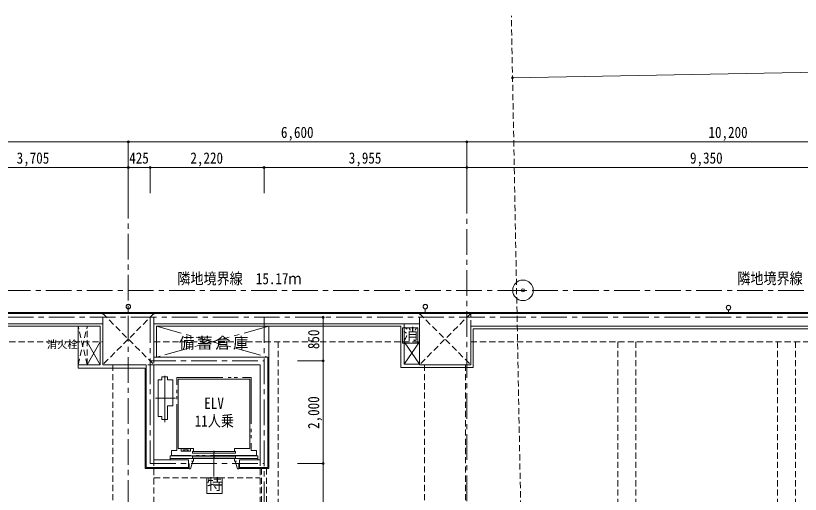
# Model space of a CAD drawing. Units: millimetres at full size. Extents: x -443943 to 462275, y -43546 to 79452.
# Drawn here: x -202428 to -187132, y -10937 to -1611 of the extents above; entities that cross this region are included whole.
import ezdxf
from ezdxf.enums import TextEntityAlignment as Align

# ---------------------------------------------------------------- set-up
doc = ezdxf.new("R2010")
doc.units = ezdxf.units.MM
doc.header["$LTSCALE"] = 100
doc.header["$PDMODE"] = 32
doc.header["$PDSIZE"] = 40
for name, pattern in [('CHAIN1', [8, 5, -1, 1, -1]), ('CHAIN2', [12, 9, -1, 1, -1]), ('DASHED1', [1.8, 1.2, -0.6]), ('DOUBLE_CHAIN2', [12.8, 9, -1, 0.6, -0.6, 0.6, -1])]:
    doc.linetypes.add(name, pattern=pattern)
for name, color, linetype, lineweight in [('0-5_文字', 4, 'CHAIN1', 9), ('4-0_仕上', 7, 'Continuous', 15), ('4-1_通り芯', 4, 'Continuous', 9), ('4-2_躯体', 3, 'Continuous', 20), ('4-3_建具', 4, 'Continuous', 9), ('4-4_寸法', 7, 'Continuous', 15), ('4-5_文字', 7, 'Continuous', 15), ('4-A_目地･ﾊｯﾁ', 4, 'Continuous', 9), ('4-B_E-PANL', 1, 'Continuous', 18), ('4-F__', 4, 'Continuous', 9)]:
    doc.layers.add(name, color=color, linetype=linetype, lineweight=lineweight)
doc.styles.add('ＭＳ ゴシック', font='')
doc.styles.get('ＭＳ ゴシック').set_extended_font_data('MS Gothic')

msp = doc.modelspace()

# ---------------------------------------------------------------- linework, layer by layer
at = {"layer": '4-0_仕上', "color": 2}
for p, q in [((-200232.5, -7323.1), (-200232.5, -7393.1)), ((-194442.5, -7323.1), (-194442.5, -7393.1)), ((-188532.5, -7393.1), (-188532.5, -7343.1))]:
    msp.add_line(p, q, dxfattribs=at)
at = {"layer": '4-0_仕上'}
for p, q in [((-194857.5, -8398.1), (-194857.5, -7613.1)), ((-206282.5, -7663.1), (-200782.5, -7663.1)), ((-201212.5, -8413.1), (-201212.5, -7663.1)), ((-201212.5, -8413.1), (-201212.5, -7663.1)), ((-200782.5, -8348.1), (-200782.5, -7663.1)), ((-200782.5, -8413.1), (-200782.5, -7663.1)), ((-199682.5, -7663.1), (-199682.5, -8263.1)), ((-199682.5, -7663.1), (-194922.5, -7663.1)), ((-197492.5, -7663.1), (-197492.5, -10433.1)), ((-194922.5, -8463.1), (-194922.5, -7663.1)), ((-193507.5, -7713.1), (-193507.5, -8463.1)), ((-193507.5, -7713.1), (-184722.5, -7713.1)), ((-194557.5, -8398.1), (-194857.5, -8398.1)), ((-201212.5, -8413.1), (-201212.5, -8478.1)), ((-201212.5, -8413.1), (-201032.5, -8413.1)), ((-200782.5, -8413.1), (-201032.5, -8413.1)), ((-200782.5, -8413.1), (-201032.5, -8413.1)), ((-194922.5, -8463.1), (-193507.5, -8463.1)), ((-199902.5, -10433.1), (-199047, -10433.1)), ((-198077.9, -10433.1), (-197492.5, -10433.1))]:
    msp.add_line(p, q, dxfattribs=at)
at = {"layer": '4-0_仕上', "linetype": 'DASHED1'}
for p, q in [((-206332.5, -7963.1), (-200732.5, -7963.1)), ((-199732.5, -7963.1), (-194557.5, -7963.1)), ((-197312.5, -7963.1), (-197312.5, -14743.1)), ((-193557.5, -7963.1), (-184357.5, -7963.1)), ((-190690.8, -14743.1), (-190690.8, -7963.1)), ((-190340.8, -14743.1), (-190340.8, -7963.1)), ((-187574.1, -14743.1), (-187574.1, -7963.1)), ((-187224.1, -14743.1), (-187224.1, -7963.1)), ((-200532.5, -14293.1), (-200532.5, -8413.1)), ((-194457.5, -8413.1), (-194457.5, -14243.1)), ((-193657.5, -8413.1), (-193657.5, -14243.1)), ((-199732.5, -10263.1), (-199732.5, -14293.1)), ((-197662.5, -10263.1), (-197662.5, -14743.1)), ((-199732.5, -10613.1), (-197662.5, -10613.1))]:
    msp.add_line(p, q, dxfattribs=at)
at = {"layer": '4-0_仕上', "color": 4, "lineweight": 9}
for p, q in [((-201032.5, -7963.1), (-200782.5, -8413.1)), ((-200782.5, -7963.1), (-201032.5, -8413.1)), ((-194857.5, -7963.1), (-194557.5, -8398.1)), ((-194557.5, -7963.1), (-194857.5, -8398.1))]:
    msp.add_line(p, q, dxfattribs=at)
at = {"layer": '4-0_仕上'}
for points in [[(-213527.5, -15313.1), (-213527.5, -7393.1), (-183337.5, -7393.1)], [(-201212.5, -8478.1), (-199902.5, -8478.1), (-199902.5, -10433.1)]]:
    msp.add_lwpolyline(points, dxfattribs=at)
at = {"layer": '4-0_仕上', "color": 2}
for centre, radius in [((-200232.5, -7278.6), 44.5), ((-200232.5, -7278.6), 41.8), ((-194442.5, -7278.6), 44.5), ((-194442.5, -7278.6), 41.8), ((-188532.5, -7298.6), 44.5), ((-188532.5, -7298.6), 41.8)]:
    msp.add_circle(centre, radius, dxfattribs=at)
at = {"layer": '4-1_通り芯', "linetype": 'CHAIN1'}
for p, q in [((-200232.5, -5062.1), (-200232.5, -19068.1)), ((-193632.5, -19068.1), (-193632.5, -5062.1)), ((-175682.5, -7488.1), (-217032.5, -7488.1)), ((-199807.5, -7488.1), (-199807.5, -10338.1)), ((-197587.5, -7488.1), (-197587.5, -15218.1)), ((-199807.5, -8338.1), (-197587.5, -8338.1)), ((-199807.5, -10338.1), (-197587.5, -10338.1))]:
    msp.add_line(p, q, dxfattribs=at)
at = {"layer": '4-2_躯体'}
for p, q in [((-213507.5, -7413.1), (-183357.5, -7413.1)), ((-206332.5, -7613.1), (-200732.5, -7613.1)), ((-200732.5, -8413.1), (-200732.5, -7613.1)), ((-199732.5, -7613.1), (-194557.5, -7613.1)), ((-199732.5, -7613.1), (-199732.5, -8263.1)), ((-194557.5, -8413.1), (-194557.5, -7613.1)), ((-193557.5, -7663.1), (-184357.5, -7663.1)), ((-193557.5, -7663.1), (-193557.5, -8413.1)), ((-197512.5, -8263.1), (-199732.5, -8263.1)), ((-197512.5, -8263.1), (-197512.5, -10413.1)), ((-199882.5, -8413.1), (-200732.5, -8413.1)), ((-199882.5, -8413.1), (-199882.5, -10413.1)), ((-197662.5, -8413.1), (-199732.5, -8413.1)), ((-199732.5, -8413.1), (-199732.5, -10263.1)), ((-197662.5, -8413.1), (-197662.5, -10263.1)), ((-194557.5, -8413.1), (-193557.5, -8413.1)), ((-199732.5, -10263.1), (-199062.5, -10263.1)), ((-198062.5, -10263.1), (-197662.5, -10263.1)), ((-199882.5, -10413.1), (-199062.5, -10413.1)), ((-198062.5, -10413.1), (-197512.5, -10413.1))]:
    msp.add_line(p, q, dxfattribs=at)
at = {"layer": '4-2_躯体', "linetype": 'DASHED1'}
for p, q in [((-199732.5, -7413.1), (-200732.5, -8413.1)), ((-199732.5, -7613.1), (-199732.5, -7413.1)), ((-193557.5, -7413.1), (-194557.5, -8413.1)), ((-193557.5, -7663.1), (-193557.5, -7413.1))]:
    msp.add_line(p, q, dxfattribs=at)
for points in [[(-200732.5, -7613.1), (-200732.5, -7413.1), (-199732.5, -8413.1)], [(-194557.5, -7613.1), (-194557.5, -7413.1), (-193557.5, -8413.1)], [(-199732.5, -8263.1), (-199732.5, -8413.1), (-199882.5, -8413.1)]]:
    msp.add_lwpolyline(points, dxfattribs=at)
at = {"layer": '4-3_建具', "linetype": 'CHAIN1'}
for p, q in [((-197492.5, -7663.1), (-199682.5, -8263.1)), ((-199682.5, -7663.1), (-197512.5, -8263.1))]:
    msp.add_line(p, q, dxfattribs=at)
at = {"layer": '4-3_建具', "color": 7, "linetype": 'DASHED1', "lineweight": 15}
for p, q in [((-197637.5, -10433.1), (-197637.5, -13393.1)), ((-197537.5, -10433.1), (-197537.5, -13393.1))]:
    msp.add_line(p, q, dxfattribs=at)
at = {"layer": '4-4_寸法'}
for p, q in [((-206832.5, -4069.3), (-200232.5, -4069.3)), ((-200232.5, -4069.3), (-200232.5, -4569.3)), ((-200232.5, -4069.3), (-193632.5, -4069.3)), ((-193632.5, -4069.3), (-193632.5, -4569.3)), ((-193632.5, -4069.3), (-183432.5, -4069.3)), ((-203937.5, -4569.3), (-200232.5, -4569.3)), ((-200232.5, -4569.3), (-200232.5, -5069.3)), ((-200232.5, -4569.3), (-199807.5, -4569.3)), ((-199807.5, -4569.3), (-199807.5, -5069.3)), ((-199807.5, -4569.3), (-197587.5, -4569.3)), ((-197587.5, -4569.3), (-197587.5, -5069.3)), ((-197587.5, -4569.3), (-193632.5, -4569.3)), ((-193632.5, -4569.3), (-193632.5, -5069.3)), ((-193632.5, -4569.3), (-184282.5, -4569.3)), ((-196435.1, -7488.1), (-196935.1, -7488.1)), ((-196435.1, -15218.1), (-196435.1, -7488.1)), ((-196435.1, -8338.1), (-196935.1, -8338.1)), ((-196435.1, -10338.1), (-196935.1, -10338.1))]:
    msp.add_line(p, q, dxfattribs=at)
for p in [(-200232.5, -4069.3), (-193632.5, -4069.3), (-200232.5, -4569.3), (-199807.5, -4569.3), (-197587.5, -4569.3), (-193632.5, -4569.3), (-196435.1, -7488.1), (-196435.1, -8338.1), (-196435.1, -10338.1)]:
    msp.add_point(p, dxfattribs=at)
at = {"layer": '4-A_目地･ﾊｯﾁ', "linetype": 'DASHED1'}
for p, q in [((-201212.5, -8413.1), (-201032.5, -7663.1)), ((-201212.5, -8413.1), (-201212.5, -7663.1)), ((-201032.5, -8413.1), (-201032.5, -7663.1)), ((-201212.5, -8413.1), (-201032.5, -8413.1))]:
    msp.add_line(p, q, dxfattribs=at)
at = {"layer": '4-A_目地･ﾊｯﾁ', "linetype": 'DOUBLE_CHAIN2'}
for p, q in [((-199577.5, -8704.1), (-199652.5, -8704.1)), ((-199577.5, -8648.1), (-199577.5, -8704.1)), ((-199577.5, -8648.1), (-199467.5, -8648.1)), ((-199467.5, -8648.1), (-199467.5, -8704.1)), ((-199467.5, -8704.1), (-199362.5, -8704.1)), ((-199362.5, -9212.1), (-199362.5, -8704.1)), ((-199467.5, -9212.1), (-199362.5, -9212.1)), ((-199467.5, -9478.1), (-199467.5, -9212.1)), ((-199577.5, -9478.1), (-199577.5, -9422.1)), ((-199577.5, -9478.1), (-199467.5, -9478.1))]:
    msp.add_line(p, q, dxfattribs=at)
at = {"layer": '4-A_目地･ﾊｯﾁ', "linetype": 'CHAIN2'}
for p, q in [((-199522.5, -9528.1), (-199522.5, -8598.1)), ((-199702.5, -9063.1), (-199312.5, -9063.1))]:
    msp.add_line(p, q, dxfattribs=at)
at = {"layer": '4-A_目地･ﾊｯﾁ'}
for p, q in [((-199022.5, -10043.1), (-199202.5, -10093.1)), ((-198562.5, -10088.1), (-198562.5, -10588.1)), ((-197707.5, -10188.1), (-199417.5, -10188.1)), ((-199417.5, -10188.1), (-199417.5, -10263.1)), ((-199417.5, -10241.1), (-197707.5, -10241.1)), ((-198962.5, -10241.1), (-198999.9, -10241.1)), ((-198962.5, -10098.1), (-198977.5, -10098.1)), ((-198962.5, -10241.1), (-198962.5, -10291.1)), ((-198147.5, -10098.1), (-198162.5, -10098.1)), ((-198162.5, -10241.1), (-198162.5, -10291.1)), ((-198162.5, -10241.1), (-198125.1, -10241.1)), ((-197707.5, -10263.1), (-197707.5, -10188.1)), ((-198962.5, -10291.1), (-198999.9, -10291.1)), ((-198162.5, -10291.1), (-198125.1, -10291.1))]:
    msp.add_line(p, q, dxfattribs=at)
at = {"layer": '4-A_目地･ﾊｯﾁ', "color": 3, "lineweight": 20}
for p, q in [((-199062.5, -10263.1), (-199062.5, -10413.1)), ((-198062.5, -10263.1), (-198062.5, -10413.1))]:
    msp.add_line(p, q, dxfattribs=at)
at = {"layer": '4-A_目地･ﾊｯﾁ', "color": 7, "lineweight": 15}
for p, q in [((-199047, -10338.1), (-199047, -10443.1)), ((-198972.5, -10291.1), (-199022, -10443.1)), ((-198077.9, -10338.1), (-198077.9, -10443.1)), ((-199022, -10443.1), (-199047, -10443.1))]:
    msp.add_line(p, q, dxfattribs=at)
at = {"layer": '4-A_目地･ﾊｯﾁ', "color": 1, "lineweight": 18}
for p, q in [((-198704.7, -10618.9), (-198704.7, -10918.9)), ((-198404.7, -10618.9), (-198704.7, -10618.9)), ((-198404.7, -10918.9), (-198404.7, -10618.9)), ((-198704.7, -10918.9), (-198404.7, -10918.9))]:
    msp.add_line(p, q, dxfattribs=at)
at = {"layer": '4-A_目地･ﾊｯﾁ', "linetype": 'DASHED1'}
msp.add_lwpolyline([(-201032.5, -8413.1), (-201212.5, -7663.1), (-201032.5, -7663.1)], dxfattribs=at)
at = {"layer": '4-A_目地･ﾊｯﾁ', "linetype": 'DOUBLE_CHAIN2'}
msp.add_lwpolyline([(-199577.5, -9422.1), (-199652.5, -9422.1), (-199652.5, -8704.1)], dxfattribs=at)
msp.add_lwpolyline([(-197732.5, -10178.1), (-199392.5, -10178.1), (-199392.5, -10083.1), (-199287.5, -10083.1), (-199287.5, -8663.1), (-197837.5, -8663.1), (-197837.5, -10083.1), (-197732.5, -10083.1)], close=True, dxfattribs=at)
at = {"layer": '4-A_目地･ﾊｯﾁ'}
for points in [[(-198962.5, -10098.1), (-198962.5, -10043.1), (-199262.5, -10043.1), (-199262.5, -8693.1), (-197862.5, -8693.1)], [(-198162.5, -10098.1), (-198162.5, -10043.1), (-197862.5, -10043.1), (-197862.5, -8693.1)], [(-199022.5, -10093.1), (-199202.5, -10093.1), (-199202.5, -10043.1)], [(-199022.5, -10043.1), (-199022.5, -10093.1), (-199202.5, -10043.1)]]:
    msp.add_lwpolyline(points, dxfattribs=at)
for points in [[(-198979.5, -10103.1), (-198563.5, -10103.1), (-198563.5, -10135.1), (-198979.5, -10135.1)], [(-198563.5, -10195.6), (-198563.5, -10235.6), (-198979.5, -10235.6), (-198979.5, -10195.6)], [(-198145.5, -10103.1), (-198561.5, -10103.1), (-198561.5, -10135.1), (-198145.5, -10135.1)], [(-198561.5, -10195.6), (-198561.5, -10235.6), (-198145.5, -10235.6), (-198145.5, -10195.6)]]:
    msp.add_lwpolyline(points, close=True, dxfattribs=at)
at = {"layer": '4-A_目地･ﾊｯﾁ', "color": 7, "lineweight": 15}
msp.add_lwpolyline([(-198152.5, -10291.1), (-198102.9, -10443.1), (-198077.9, -10443.1)], dxfattribs=at)
at = {"layer": '4-B_E-PANL', "color": 4, "linetype": 'DASHED1', "lineweight": 9}
msp.add_line((-192433.1, -19094.7), (-192765.3, -1611), dxfattribs=at)
at = {"layer": '4-B_E-PANL', "color": 7, "lineweight": 15}
msp.add_line((-192742.3, -2821.6), (-180744.5, -2593.6), dxfattribs=at)
at = {"layer": '4-B_E-PANL'}
for p, q in [((-194886, -7694.7), (-194886, -7994.7)), ((-194586, -7694.7), (-194886, -7694.7)), ((-194586, -7994.7), (-194586, -7694.7)), ((-194886, -7994.7), (-194586, -7994.7))]:
    msp.add_line(p, q, dxfattribs=at)
at = {"layer": '4-B_E-PANL', "color": 7}
msp.add_point((-192742.3, -2821.6), dxfattribs=at)
at = {"layer": '4-F__', "linetype": 'CHAIN1'}
msp.add_line((-180661.5, -6962.5), (-192538.6, -6963), dxfattribs=at)
msp.add_lwpolyline([(-192538.6, -6963), (-207711.8, -6963.1), (-214042.5, -6963.1)], dxfattribs=at)
at = {"layer": '4-F__'}
for radius in [200, 30]:
    msp.add_circle((-192538.6, -6963), radius, dxfattribs=at)

# ---------------------------------------------------------------- texts
at = {"layer": '0-5_文字', "color": 7, "insert": (-199244, -8121.4), "char_height": 219.9, "attachment_point": 7, "style": 'ＭＳ ゴシック'}
msp.add_mtext('\\T1.17;備蓄倉庫', dxfattribs=at)
at = {"layer": '4-3_建具', "style": 'ＭＳ ゴシック'}
msp.add_text('消火栓', height=146.6, dxfattribs=at).set_placement((-201820.1, -8134.6), align=Align.BOTTOM_LEFT)
at = {"layer": '4-4_寸法', "style": 'ＭＳ ゴシック', "width": 0.85}
for s, p in [('6,600', (-197257.5, -4059.3)), ('10,200', (-188922.5, -4059.3)), ('3,705', (-202410, -4559.3)), ('425', (-200215, -4559.3)), ('2,220', (-199022.5, -4559.3)), ('3,955', (-195935, -4559.3)), ('9,350', (-189282.5, -4559.3))]:
    msp.add_text(s, height=219.9, dxfattribs=at).set_placement(p, align=Align.BOTTOM_LEFT)
for s, p in [('850', (-196445.1, -8108.1)), ('2,000', (-196445.1, -9663.1))]:
    msp.add_text(s, height=219.9, rotation=90, dxfattribs=at).set_placement(p, align=Align.BOTTOM_LEFT)
at = {"layer": '4-5_文字', "style": 'ＭＳ ゴシック', "width": 0.85}
for s, p in [('ELV', (-198750.7, -9338.1)), ('11人乗', (-198937.9, -9683.3))]:
    msp.add_text(s, height=219.9, dxfattribs=at).set_placement(p, align=Align.BOTTOM_LEFT)
at = {"layer": '4-A_目地･ﾊｯﾁ', "color": 1, "style": 'ＭＳ ゴシック'}
msp.add_text('特', height=219.9, dxfattribs=at).set_placement((-198699.3, -10915.5), align=Align.BOTTOM_LEFT)
at = {"layer": '4-B_E-PANL', "style": 'ＭＳ ゴシック'}
msp.add_text('消', height=219.9, dxfattribs=at).set_placement((-194880.7, -7991.3), align=Align.BOTTOM_LEFT)
at = {"layer": '4-F__', "color": 7, "style": 'ＭＳ ゴシック', "width": 0.85}
for s, rotation, p in [('隣地境界線\u300015.17ｍ', 0.001, (-199276.3, -6910.1)), ('隣地境界線\u300011.07ｍ', 0.002, (-188361.3, -6905.5))]:
    msp.add_text(s, height=219.9, rotation=rotation, dxfattribs=at).set_placement(p, align=Align.BOTTOM_LEFT)

doc.saveas('drawing.dxf')
